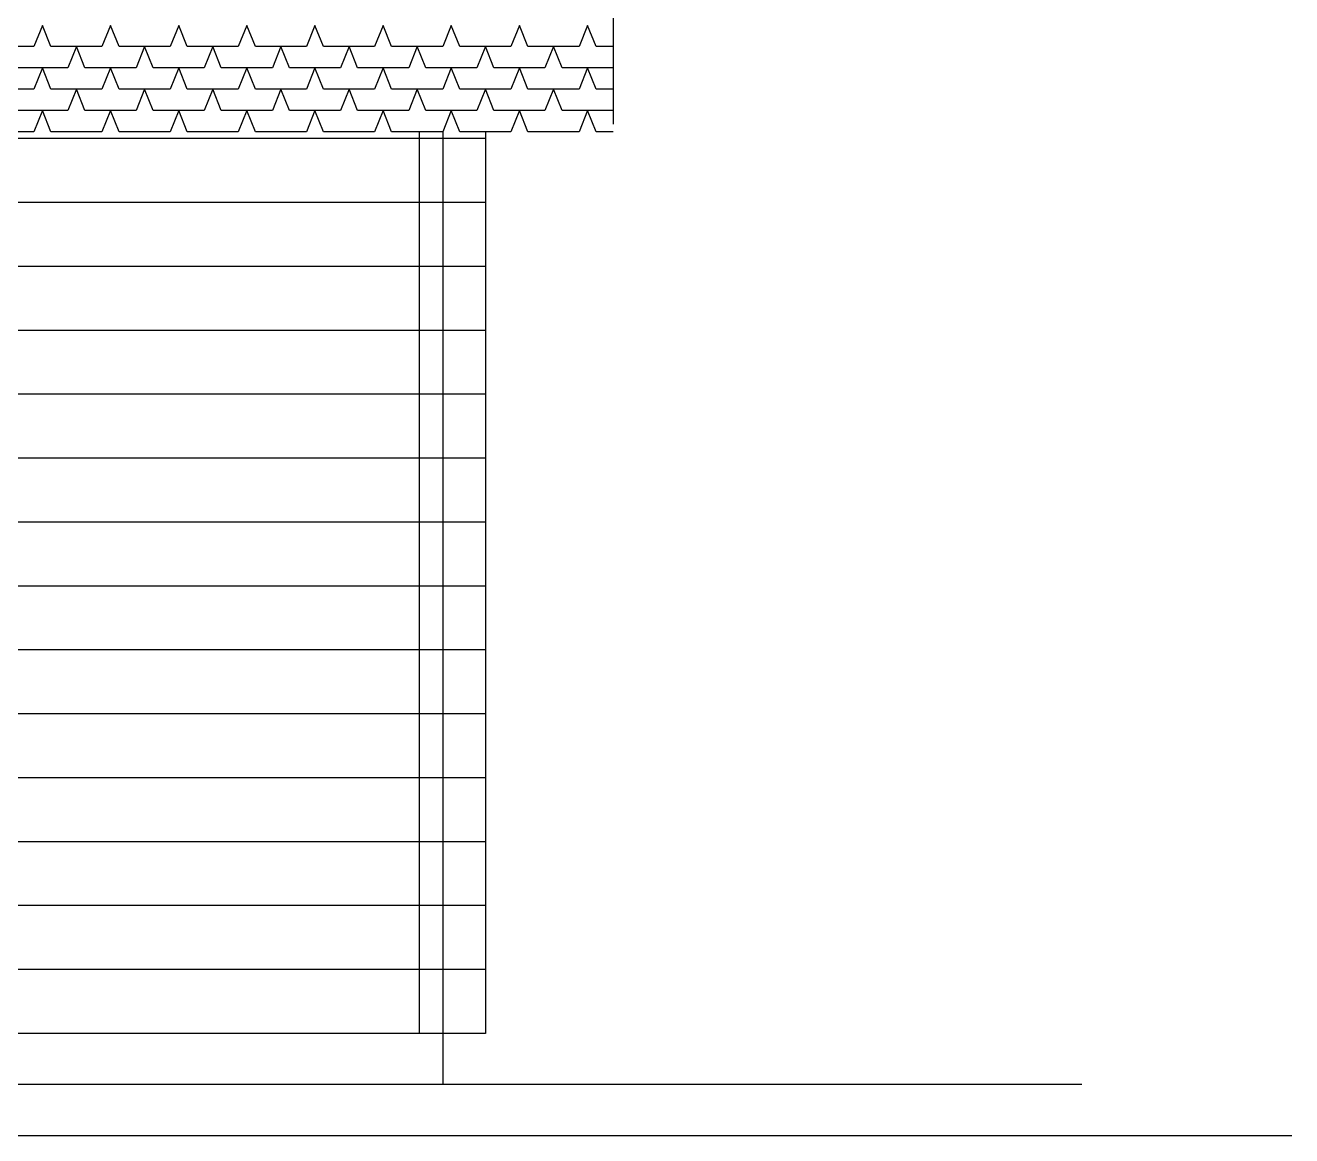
# Model space of a CAD drawing. Header units: inches. Extents: x 86794 to 87086, y 41803 to 41823.
# Drawn here: x 87078.854 to 87081.827, y 41814.174 to 41816.78 of the extents above; entities that cross this region are included whole.
import ezdxf

# ---------------------------------------------------------------- set-up
doc = ezdxf.new("R2010")
doc.units = ezdxf.units.IN
doc.header["$MEASUREMENT"] = 0

msp = doc.modelspace()

# ---------------------------------------------------------------- linework, layer by layer
at = {"ltscale": 0.006}
for p, q in [((87080.2337, 41819.1795), (87080.2337, 41816.5474)), ((87079.7787, 41816.5295), (87079.7787, 41814.4136)), ((87079.8337, 41816.5295), (87079.8337, 41814.4136)), ((87079.9337, 41816.5295), (87079.9337, 41814.4136)), ((87079.9337, 41816.5136), (87077.8362, 41816.5136)), ((87079.9337, 41816.3636), (87077.8362, 41816.3636)), ((87079.9337, 41816.2136), (87077.8362, 41816.2136)), ((87079.9337, 41816.0636), (87077.8362, 41816.0636)), ((87079.9337, 41815.9136), (87077.8362, 41815.9136)), ((87079.9337, 41815.7636), (87077.8362, 41815.7636)), ((87079.9337, 41815.6136), (87077.8362, 41815.6136)), ((87079.9337, 41815.4636), (87077.8362, 41815.4636)), ((87079.9337, 41815.3136), (87077.8362, 41815.3136)), ((87079.9337, 41815.1636), (87077.8362, 41815.1636)), ((87079.9337, 41815.0136), (87073.8787, 41815.0136)), ((87079.9337, 41814.8636), (87073.8787, 41814.8636)), ((87079.9337, 41814.7136), (87073.8787, 41814.7136)), ((87079.9337, 41814.5636), (87073.8787, 41814.5636)), ((87079.9337, 41814.4136), (87073.8787, 41814.4136)), ((87079.8337, 41814.4136), (87079.8337, 41814.2936)), ((87081.3337, 41814.2936), (87066.5337, 41814.2936)), ((87081.8267, 41814.1736), (87064.8838, 41814.1736))]:
    msp.add_line(p, q, dxfattribs=at)
at = {"color": 250}
for p, q in [((87078.8937, 41816.7795), (87078.8737, 41816.7295)), ((87078.9137, 41816.7295), (87078.8937, 41816.7795)), ((87079.0537, 41816.7795), (87079.0337, 41816.7295)), ((87079.0737, 41816.7295), (87079.0537, 41816.7795)), ((87079.2137, 41816.7795), (87079.1937, 41816.7295)), ((87079.2337, 41816.7295), (87079.2137, 41816.7795)), ((87079.3737, 41816.7795), (87079.3537, 41816.7295)), ((87079.3937, 41816.7295), (87079.3737, 41816.7795)), ((87079.5337, 41816.7795), (87079.5137, 41816.7295)), ((87079.5537, 41816.7295), (87079.5337, 41816.7795)), ((87079.6937, 41816.7795), (87079.6737, 41816.7295)), ((87079.7137, 41816.7295), (87079.6937, 41816.7795)), ((87079.8537, 41816.7795), (87079.8337, 41816.7295)), ((87079.8737, 41816.7295), (87079.8537, 41816.7795)), ((87080.0137, 41816.7795), (87079.9937, 41816.7295)), ((87080.0337, 41816.7295), (87080.0137, 41816.7795)), ((87080.1737, 41816.7795), (87080.1537, 41816.7295)), ((87080.1937, 41816.7295), (87080.1737, 41816.7795)), ((87078.8737, 41816.7295), (87078.7537, 41816.7295)), ((87079.0337, 41816.7295), (87078.9137, 41816.7295)), ((87078.9737, 41816.7295), (87078.9537, 41816.6795)), ((87078.9937, 41816.6795), (87078.9737, 41816.7295)), ((87079.1937, 41816.7295), (87079.0737, 41816.7295)), ((87079.1337, 41816.7295), (87079.1137, 41816.6795)), ((87079.1537, 41816.6795), (87079.1337, 41816.7295)), ((87079.3537, 41816.7295), (87079.2337, 41816.7295)), ((87079.2937, 41816.7295), (87079.2737, 41816.6795)), ((87079.3137, 41816.6795), (87079.2937, 41816.7295)), ((87079.5137, 41816.7295), (87079.3937, 41816.7295)), ((87079.4537, 41816.7295), (87079.4337, 41816.6795)), ((87079.4737, 41816.6795), (87079.4537, 41816.7295)), ((87079.6737, 41816.7295), (87079.5537, 41816.7295)), ((87079.6137, 41816.7295), (87079.5937, 41816.6795)), ((87079.6337, 41816.6795), (87079.6137, 41816.7295)), ((87079.8337, 41816.7295), (87079.7137, 41816.7295)), ((87079.7737, 41816.7295), (87079.7537, 41816.6795)), ((87079.7937, 41816.6795), (87079.7737, 41816.7295)), ((87079.9937, 41816.7295), (87079.8737, 41816.7295)), ((87079.9337, 41816.7295), (87079.9137, 41816.6795)), ((87079.9537, 41816.6795), (87079.9337, 41816.7295)), ((87080.1537, 41816.7295), (87080.0337, 41816.7295)), ((87080.0937, 41816.7295), (87080.0737, 41816.6795)), ((87080.1137, 41816.6795), (87080.0937, 41816.7295)), ((87080.2337, 41816.7295), (87080.1937, 41816.7295)), ((87078.9537, 41816.6795), (87078.8337, 41816.6795)), ((87078.8937, 41816.6795), (87078.8737, 41816.6295)), ((87078.9137, 41816.6295), (87078.8937, 41816.6795)), ((87079.1137, 41816.6795), (87078.9937, 41816.6795)), ((87079.0537, 41816.6795), (87079.0337, 41816.6295)), ((87079.0737, 41816.6295), (87079.0537, 41816.6795)), ((87079.2737, 41816.6795), (87079.1537, 41816.6795)), ((87079.2137, 41816.6795), (87079.1937, 41816.6295)), ((87079.2337, 41816.6295), (87079.2137, 41816.6795)), ((87079.4337, 41816.6795), (87079.3137, 41816.6795)), ((87079.3737, 41816.6795), (87079.3537, 41816.6295)), ((87079.3937, 41816.6295), (87079.3737, 41816.6795)), ((87079.5937, 41816.6795), (87079.4737, 41816.6795)), ((87079.5337, 41816.6795), (87079.5137, 41816.6295)), ((87079.5537, 41816.6295), (87079.5337, 41816.6795)), ((87079.7537, 41816.6795), (87079.6337, 41816.6795)), ((87079.6937, 41816.6795), (87079.6737, 41816.6295)), ((87079.7137, 41816.6295), (87079.6937, 41816.6795)), ((87079.9137, 41816.6795), (87079.7937, 41816.6795)), ((87079.8537, 41816.6795), (87079.8337, 41816.6295)), ((87079.8737, 41816.6295), (87079.8537, 41816.6795)), ((87080.0737, 41816.6795), (87079.9537, 41816.6795)), ((87080.0137, 41816.6795), (87079.9937, 41816.6295)), ((87080.0337, 41816.6295), (87080.0137, 41816.6795)), ((87080.2337, 41816.6795), (87080.1137, 41816.6795)), ((87080.1737, 41816.6795), (87080.1537, 41816.6295)), ((87080.1937, 41816.6295), (87080.1737, 41816.6795)), ((87078.8737, 41816.6295), (87078.7537, 41816.6295)), ((87079.0337, 41816.6295), (87078.9137, 41816.6295)), ((87078.9737, 41816.6295), (87078.9537, 41816.5795)), ((87078.9937, 41816.5795), (87078.9737, 41816.6295)), ((87079.1937, 41816.6295), (87079.0737, 41816.6295)), ((87079.1337, 41816.6295), (87079.1137, 41816.5795)), ((87079.1537, 41816.5795), (87079.1337, 41816.6295)), ((87079.3537, 41816.6295), (87079.2337, 41816.6295)), ((87079.2937, 41816.6295), (87079.2737, 41816.5795)), ((87079.3137, 41816.5795), (87079.2937, 41816.6295)), ((87079.5137, 41816.6295), (87079.3937, 41816.6295)), ((87079.4537, 41816.6295), (87079.4337, 41816.5795)), ((87079.4737, 41816.5795), (87079.4537, 41816.6295)), ((87079.6737, 41816.6295), (87079.5537, 41816.6295)), ((87079.6137, 41816.6295), (87079.5937, 41816.5795)), ((87079.6337, 41816.5795), (87079.6137, 41816.6295)), ((87079.8337, 41816.6295), (87079.7137, 41816.6295)), ((87079.7737, 41816.6295), (87079.7537, 41816.5795)), ((87079.7937, 41816.5795), (87079.7737, 41816.6295)), ((87079.9937, 41816.6295), (87079.8737, 41816.6295)), ((87079.9337, 41816.6295), (87079.9137, 41816.5795)), ((87079.9537, 41816.5795), (87079.9337, 41816.6295)), ((87080.1537, 41816.6295), (87080.0337, 41816.6295)), ((87080.0937, 41816.6295), (87080.0737, 41816.5795)), ((87080.1137, 41816.5795), (87080.0937, 41816.6295)), ((87080.2337, 41816.6295), (87080.1937, 41816.6295)), ((87078.9537, 41816.5795), (87078.8337, 41816.5795)), ((87078.8937, 41816.5795), (87078.8737, 41816.5295)), ((87078.9137, 41816.5295), (87078.8937, 41816.5795)), ((87079.1137, 41816.5795), (87078.9937, 41816.5795)), ((87079.0537, 41816.5795), (87079.0337, 41816.5295)), ((87079.0737, 41816.5295), (87079.0537, 41816.5795)), ((87079.2737, 41816.5795), (87079.1537, 41816.5795)), ((87079.2137, 41816.5795), (87079.1937, 41816.5295)), ((87079.2337, 41816.5295), (87079.2137, 41816.5795)), ((87079.4337, 41816.5795), (87079.3137, 41816.5795)), ((87079.3737, 41816.5795), (87079.3537, 41816.5295)), ((87079.3937, 41816.5295), (87079.3737, 41816.5795)), ((87079.5937, 41816.5795), (87079.4737, 41816.5795)), ((87079.5337, 41816.5795), (87079.5137, 41816.5295)), ((87079.5537, 41816.5295), (87079.5337, 41816.5795)), ((87079.7537, 41816.5795), (87079.6337, 41816.5795)), ((87079.6937, 41816.5795), (87079.6737, 41816.5295)), ((87079.7137, 41816.5295), (87079.6937, 41816.5795)), ((87079.9137, 41816.5795), (87079.7937, 41816.5795)), ((87079.8537, 41816.5795), (87079.8337, 41816.5295)), ((87079.8737, 41816.5295), (87079.8537, 41816.5795)), ((87080.0737, 41816.5795), (87079.9537, 41816.5795)), ((87080.0137, 41816.5795), (87079.9937, 41816.5295)), ((87080.0337, 41816.5295), (87080.0137, 41816.5795)), ((87080.2337, 41816.5795), (87080.1137, 41816.5795)), ((87080.1737, 41816.5795), (87080.1537, 41816.5295)), ((87080.1937, 41816.5295), (87080.1737, 41816.5795)), ((87078.8737, 41816.5295), (87078.7537, 41816.5295)), ((87079.0337, 41816.5295), (87078.9137, 41816.5295)), ((87079.1937, 41816.5295), (87079.0737, 41816.5295)), ((87079.3537, 41816.5295), (87079.2337, 41816.5295)), ((87079.5137, 41816.5295), (87079.3937, 41816.5295)), ((87079.6737, 41816.5295), (87079.5537, 41816.5295)), ((87079.8337, 41816.5295), (87079.7137, 41816.5295)), ((87079.9937, 41816.5295), (87079.8737, 41816.5295)), ((87080.1537, 41816.5295), (87080.0337, 41816.5295)), ((87080.2337, 41816.5295), (87080.1937, 41816.5295))]:
    msp.add_line(p, q, dxfattribs=at)

doc.saveas('drawing.dxf')
